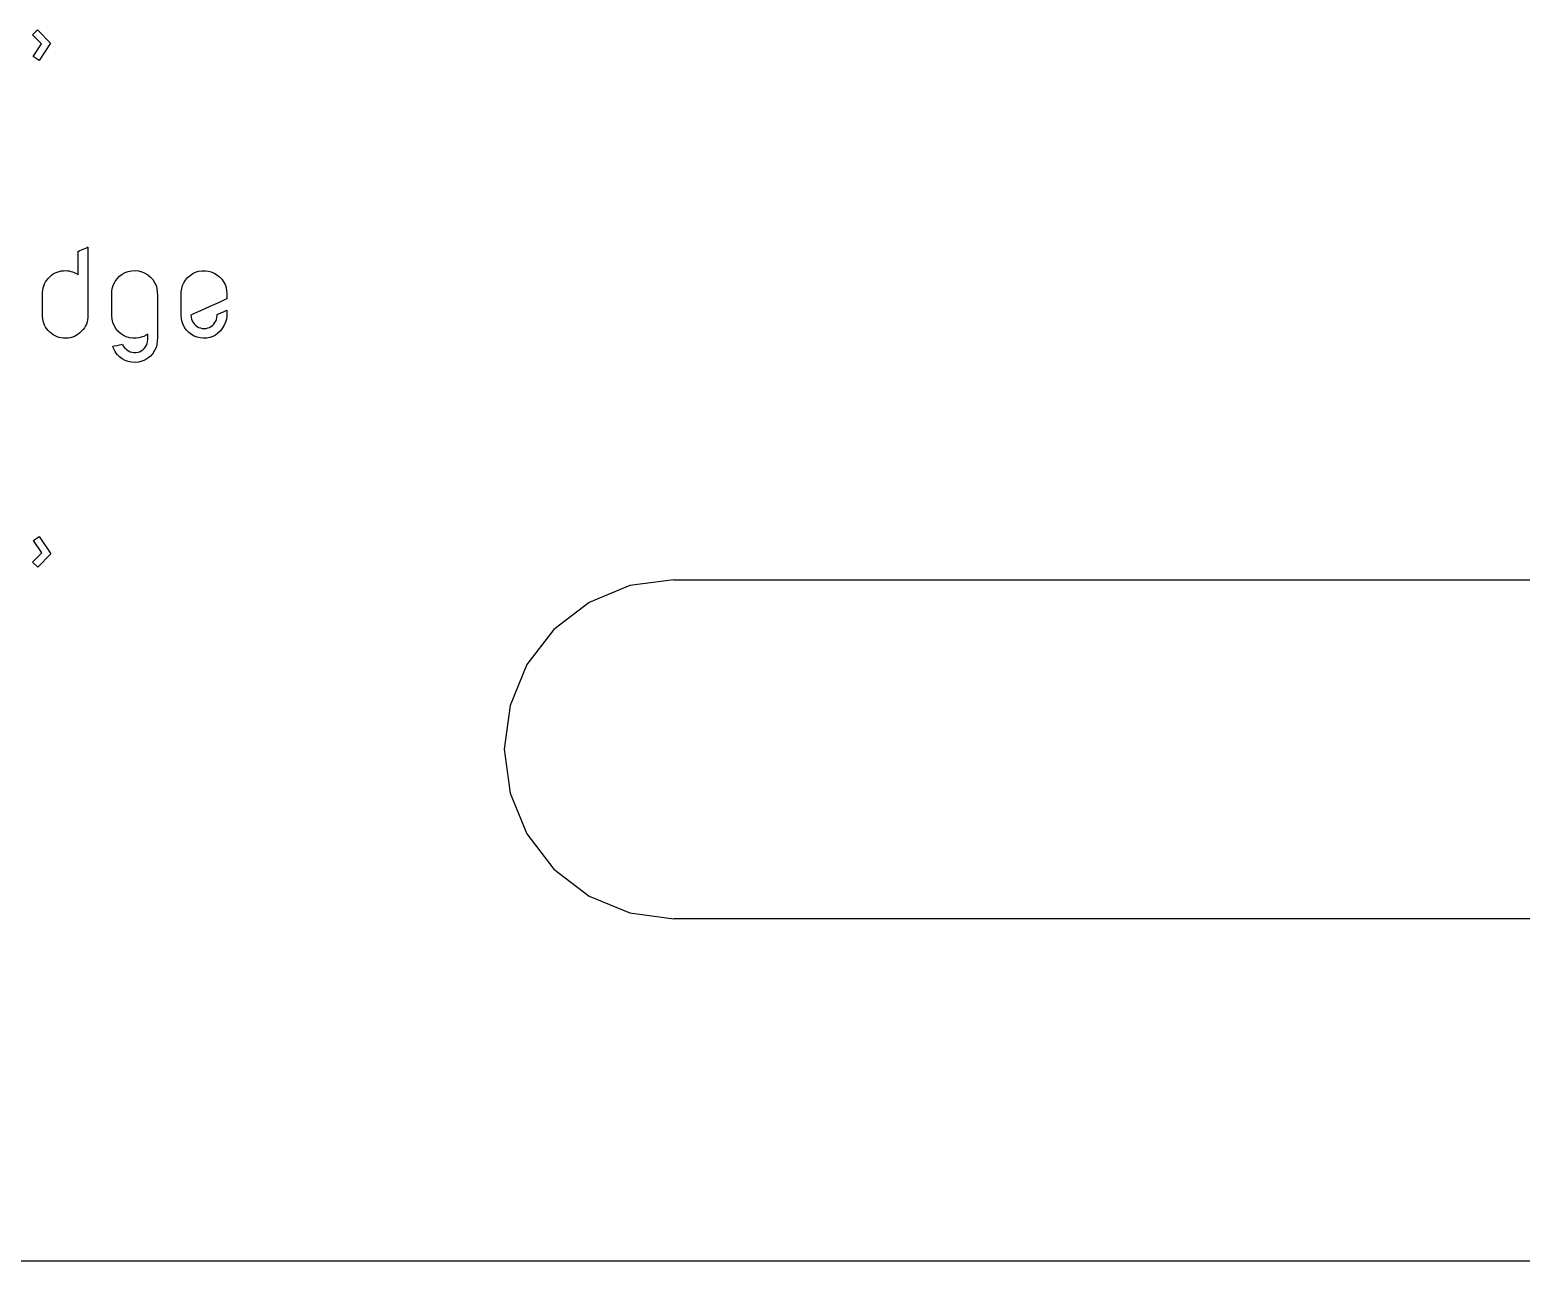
# Model space of a CAD drawing. Header units: metres. Extents: x 1672 to 2018, y 1788 to 2069.
# Drawn here: x 1757.5 to 1845.5, y 1787.8 to 1860.5 of the extents above; entities that cross this region are included whole.
import ezdxf

# ---------------------------------------------------------------- set-up
doc = ezdxf.new("R2010")
doc.units = ezdxf.units.M

msp = doc.modelspace()

# ---------------------------------------------------------------- linework, layer by layer
at = {"layer": 'COMPONENT0'}
for p, q in [((1757.643, 1860.154, 0.001), (1757.942, 1860.454, 0.001)), ((1757.942, 1860.454, 0.001), (1758.722, 1859.675, 0.001)), ((1758.177, 1859.622, 0.001), (1757.643, 1860.154, 0.001)), ((1757.685, 1858.889, 0.001), (1758.177, 1859.622, 0.001)), ((1758.722, 1859.675, 0.001), (1758.036, 1858.653, 0.001)), ((1758.036, 1858.653, 0.001), (1757.685, 1858.889, 0.001)), ((1757.7, 1830.325, 0.001), (1758.052, 1830.561, 0.001)), ((1758.193, 1829.591, 0.001), (1757.7, 1830.325, 0.001)), ((1758.052, 1830.561, 0.001), (1758.739, 1829.538, 0.001)), ((1757.659, 1829.059, 0.001), (1758.193, 1829.591, 0.001)), ((1758.739, 1829.538, 0.001), (1757.958, 1828.759, 0.001)), ((1757.958, 1828.759, 0.001), (1757.659, 1829.059, 0.001))]:
    msp.add_line(p, q, dxfattribs=at)
at = {"layer": 'COMPONENT1'}
for p, q in [((1760.354, 1847.39, 0.001), (1760.382, 1847.402, 0.001)), ((1760.354, 1847.341, 0.001), (1760.354, 1847.39, 0.001)), ((1760.354, 1847.195, 0.001), (1760.354, 1847.341, 0.001)), ((1760.354, 1846.981, 0.001), (1760.354, 1847.195, 0.001)), ((1760.382, 1847.402, 0.001), (1760.448, 1847.431, 0.001)), ((1760.448, 1847.431, 0.001), (1760.54, 1847.471, 0.001)), ((1760.54, 1847.471, 0.001), (1760.644, 1847.516, 0.001)), ((1760.644, 1847.516, 0.001), (1760.747, 1847.561, 0.001)), ((1760.747, 1847.561, 0.001), (1760.837, 1847.601, 0.001)), ((1760.837, 1847.601, 0.001), (1760.9, 1847.628, 0.001)), ((1760.9, 1847.628, 0.001), (1760.924, 1847.639, 0.001)), ((1760.924, 1847.639, 0.001), (1760.924, 1847.469, 0.001)), ((1760.924, 1847.469, 0.001), (1760.924, 1847.02, 0.001)), ((1758.985, 1846.113, 0.001), (1759.101, 1846.164, 0.001)), ((1759.101, 1846.164, 0.001), (1759.222, 1846.203, 0.001)), ((1759.222, 1846.203, 0.001), (1759.348, 1846.229, 0.001)), ((1759.348, 1846.229, 0.001), (1759.48, 1846.244, 0.001)), ((1759.48, 1846.244, 0.001), (1759.608, 1846.247, 0.001)), ((1759.608, 1846.247, 0.001), (1759.713, 1846.241, 0.001)), ((1759.713, 1846.241, 0.001), (1759.816, 1846.228, 0.001)), ((1759.816, 1846.228, 0.001), (1759.916, 1846.207, 0.001)), ((1759.916, 1846.207, 0.001), (1760.013, 1846.179, 0.001)), ((1760.013, 1846.179, 0.001), (1760.106, 1846.144, 0.001)), ((1760.354, 1846.732, 0.001), (1760.354, 1846.981, 0.001)), ((1760.354, 1846.479, 0.001), (1760.354, 1846.732, 0.001)), ((1760.354, 1846.252, 0.001), (1760.354, 1846.479, 0.001)), ((1760.354, 1846.084, 0.001), (1760.354, 1846.252, 0.001)), ((1760.924, 1847.02, 0.001), (1760.924, 1846.384, 0.001)), ((1760.924, 1846.384, 0.001), (1760.924, 1845.652, 0.001)), ((1763.12, 1846.133, 0.001), (1763.304, 1846.199, 0.001)), ((1763.304, 1846.199, 0.001), (1763.499, 1846.237, 0.001)), ((1763.499, 1846.237, 0.001), (1763.705, 1846.247, 0.001)), ((1763.705, 1846.247, 0.001), (1763.909, 1846.228, 0.001)), ((1763.909, 1846.228, 0.001), (1764.101, 1846.181, 0.001)), ((1764.101, 1846.181, 0.001), (1764.281, 1846.106, 0.001)), ((1767.105, 1846.076, 0.001), (1767.271, 1846.157, 0.001)), ((1767.271, 1846.157, 0.001), (1767.448, 1846.212, 0.001)), ((1767.448, 1846.212, 0.001), (1767.636, 1846.241, 0.001)), ((1767.636, 1846.241, 0.001), (1767.83, 1846.246, 0.001)), ((1767.83, 1846.246, 0.001), (1768.016, 1846.225, 0.001)), ((1768.016, 1846.225, 0.001), (1768.195, 1846.178, 0.001)), ((1768.195, 1846.178, 0.001), (1768.365, 1846.106, 0.001)), ((1758.275, 1845.23, 0.001), (1758.311, 1845.352, 0.001)), ((1758.311, 1845.352, 0.001), (1758.358, 1845.47, 0.001)), ((1758.358, 1845.47, 0.001), (1758.417, 1845.582, 0.001)), ((1758.417, 1845.582, 0.001), (1758.489, 1845.69, 0.001)), ((1758.489, 1845.69, 0.001), (1758.572, 1845.793, 0.001)), ((1758.572, 1845.793, 0.001), (1758.666, 1845.89, 0.001)), ((1758.666, 1845.89, 0.001), (1758.768, 1845.976, 0.001)), ((1758.768, 1845.976, 0.001), (1758.874, 1846.051, 0.001)), ((1758.874, 1846.051, 0.001), (1758.985, 1846.113, 0.001)), ((1760.106, 1846.144, 0.001), (1760.197, 1846.101, 0.001)), ((1760.197, 1846.101, 0.001), (1760.285, 1846.051, 0.001)), ((1760.285, 1846.051, 0.001), (1760.354, 1846.006, 0.001)), ((1760.354, 1846.006, 0.001), (1760.354, 1846.084, 0.001)), ((1760.924, 1845.652, 0.001), (1760.924, 1844.916, 0.001)), ((1762.374, 1845.247, 0.001), (1762.436, 1845.432, 0.001)), ((1762.436, 1845.432, 0.001), (1762.526, 1845.605, 0.001)), ((1762.526, 1845.605, 0.001), (1762.644, 1845.767, 0.001)), ((1762.644, 1845.767, 0.001), (1762.789, 1845.916, 0.001)), ((1762.789, 1845.916, 0.001), (1762.949, 1846.038, 0.001)), ((1762.949, 1846.038, 0.001), (1763.12, 1846.133, 0.001)), ((1764.281, 1846.106, 0.001), (1764.45, 1846.003, 0.001)), ((1764.45, 1846.003, 0.001), (1764.607, 1845.871, 0.001)), ((1764.607, 1845.871, 0.001), (1764.746, 1845.717, 0.001)), ((1764.746, 1845.717, 0.001), (1764.857, 1845.552, 0.001)), ((1764.857, 1845.552, 0.001), (1764.938, 1845.375, 0.001)), ((1764.938, 1845.375, 0.001), (1764.992, 1845.186, 0.001)), ((1766.455, 1845.186, 0.001), (1766.504, 1845.365, 0.001)), ((1766.504, 1845.365, 0.001), (1766.579, 1845.534, 0.001)), ((1766.579, 1845.534, 0.001), (1766.679, 1845.692, 0.001)), ((1766.679, 1845.692, 0.001), (1766.804, 1845.84, 0.001)), ((1766.804, 1845.84, 0.001), (1766.949, 1845.971, 0.001)), ((1766.949, 1845.971, 0.001), (1767.105, 1846.076, 0.001)), ((1768.365, 1846.106, 0.001), (1768.528, 1846.009, 0.001)), ((1768.528, 1846.009, 0.001), (1768.684, 1845.886, 0.001)), ((1768.684, 1845.886, 0.001), (1768.82, 1845.748, 0.001)), ((1768.82, 1845.748, 0.001), (1768.93, 1845.597, 0.001)), ((1768.93, 1845.597, 0.001), (1769.014, 1845.433, 0.001)), ((1769.014, 1845.433, 0.001), (1769.072, 1845.256, 0.001)), ((1758.239, 1844.891, 0.001), (1758.241, 1844.97, 0.001)), ((1758.239, 1844.783, 0.001), (1758.239, 1844.891, 0.001)), ((1758.239, 1844.601, 0.001), (1758.239, 1844.783, 0.001)), ((1758.239, 1844.374, 0.001), (1758.239, 1844.601, 0.001)), ((1758.241, 1844.97, 0.001), (1758.252, 1845.103, 0.001)), ((1758.252, 1845.103, 0.001), (1758.275, 1845.23, 0.001)), ((1760.924, 1844.916, 0.001), (1760.924, 1844.268, 0.001)), ((1762.334, 1844.895, 0.001), (1762.34, 1845.05, 0.001)), ((1762.334, 1844.704, 0.001), (1762.334, 1844.895, 0.001)), ((1762.334, 1844.37, 0.001), (1762.334, 1844.704, 0.001)), ((1762.34, 1845.05, 0.001), (1762.374, 1845.247, 0.001)), ((1764.992, 1845.186, 0.001), (1765.016, 1844.985, 0.001)), ((1765.016, 1844.985, 0.001), (1765.018, 1844.8, 0.001)), ((1765.018, 1844.8, 0.001), (1765.018, 1844.283, 0.001)), ((1766.428, 1844.872, 0.001), (1766.431, 1844.996, 0.001)), ((1766.428, 1844.658, 0.001), (1766.428, 1844.872, 0.001)), ((1766.428, 1844.331, 0.001), (1766.428, 1844.658, 0.001)), ((1766.431, 1844.996, 0.001), (1766.455, 1845.186, 0.001)), ((1769.028, 1844.536, 0.001), (1768.656, 1844.37, 0.001)), ((1769.112, 1844.576, 0.001), (1769.028, 1844.536, 0.001)), ((1769.072, 1845.256, 0.001), (1769.105, 1845.066, 0.001)), ((1769.105, 1845.066, 0.001), (1769.112, 1844.907, 0.001)), ((1769.112, 1844.907, 0.001), (1769.112, 1844.867, 0.001)), ((1769.112, 1844.867, 0.001), (1769.112, 1844.79, 0.001)), ((1769.112, 1844.79, 0.001), (1769.112, 1844.701, 0.001)), ((1769.112, 1844.701, 0.001), (1769.112, 1844.622, 0.001)), ((1769.112, 1844.622, 0.001), (1769.112, 1844.576, 0.001)), ((1758.239, 1844.132, 0.001), (1758.239, 1844.374, 0.001)), ((1758.239, 1843.905, 0.001), (1758.239, 1844.132, 0.001)), ((1758.239, 1843.723, 0.001), (1758.239, 1843.905, 0.001)), ((1758.239, 1843.615, 0.001), (1758.239, 1843.723, 0.001)), ((1758.241, 1843.536, 0.001), (1758.239, 1843.615, 0.001)), ((1758.252, 1843.403, 0.001), (1758.241, 1843.536, 0.001)), ((1760.924, 1843.599, 0.001), (1760.919, 1843.475, 0.001)), ((1760.924, 1844.268, 0.001), (1760.924, 1843.798, 0.001)), ((1760.924, 1843.798, 0.001), (1760.924, 1843.599, 0.001)), ((1762.334, 1844.003, 0.001), (1762.334, 1844.37, 0.001)), ((1762.334, 1843.71, 0.001), (1762.334, 1844.003, 0.001)), ((1762.334, 1843.586, 0.001), (1762.334, 1843.71, 0.001)), ((1762.349, 1843.382, 0.001), (1762.334, 1843.586, 0.001)), ((1765.018, 1844.283, 0.001), (1765.018, 1843.541, 0.001)), ((1765.018, 1843.541, 0.001), (1765.018, 1842.799, 0.001)), ((1766.428, 1843.985, 0.001), (1766.428, 1844.331, 0.001)), ((1766.428, 1843.71, 0.001), (1766.428, 1843.985, 0.001)), ((1766.428, 1843.597, 0.001), (1766.428, 1843.71, 0.001)), ((1766.441, 1843.403, 0.001), (1766.428, 1843.597, 0.001)), ((1767.143, 1843.698, 0.001), (1766.998, 1843.62, 0.001)), ((1766.998, 1843.62, 0.001), (1767.007, 1843.502, 0.001)), ((1767.565, 1843.885, 0.001), (1767.143, 1843.698, 0.001)), ((1768.119, 1844.131, 0.001), (1767.565, 1843.885, 0.001)), ((1768.656, 1844.37, 0.001), (1768.119, 1844.131, 0.001)), ((1768.532, 1843.481, 0.001), (1768.543, 1843.596, 0.001)), ((1768.543, 1843.657, 0.001), (1768.549, 1843.662, 0.001)), ((1768.543, 1843.648, 0.001), (1768.543, 1843.657, 0.001)), ((1768.543, 1843.635, 0.001), (1768.543, 1843.648, 0.001)), ((1768.543, 1843.622, 0.001), (1768.543, 1843.635, 0.001)), ((1768.543, 1843.612, 0.001), (1768.543, 1843.622, 0.001)), ((1768.543, 1843.596, 0.001), (1768.543, 1843.612, 0.001)), ((1768.549, 1843.662, 0.001), (1768.626, 1843.696, 0.001)), ((1768.626, 1843.696, 0.001), (1768.76, 1843.755, 0.001)), ((1768.76, 1843.755, 0.001), (1768.912, 1843.823, 0.001)), ((1768.912, 1843.823, 0.001), (1769.042, 1843.88, 0.001)), ((1769.042, 1843.88, 0.001), (1769.11, 1843.91, 0.001)), ((1769.112, 1843.558, 0.001), (1769.092, 1843.38, 0.001)), ((1769.11, 1843.91, 0.001), (1769.112, 1843.895, 0.001)), ((1769.112, 1843.895, 0.001), (1769.112, 1843.835, 0.001)), ((1769.112, 1843.835, 0.001), (1769.112, 1843.754, 0.001)), ((1769.112, 1843.754, 0.001), (1769.112, 1843.673, 0.001)), ((1769.112, 1843.673, 0.001), (1769.112, 1843.614, 0.001)), ((1769.112, 1843.614, 0.001), (1769.112, 1843.558, 0.001)), ((1758.275, 1843.275, 0.001), (1758.252, 1843.403, 0.001)), ((1758.311, 1843.153, 0.001), (1758.275, 1843.275, 0.001)), ((1758.358, 1843.036, 0.001), (1758.311, 1843.153, 0.001)), ((1758.417, 1842.923, 0.001), (1758.358, 1843.036, 0.001)), ((1758.489, 1842.816, 0.001), (1758.417, 1842.923, 0.001)), ((1758.572, 1842.713, 0.001), (1758.489, 1842.816, 0.001)), ((1758.666, 1842.616, 0.001), (1758.572, 1842.713, 0.001)), ((1760.546, 1842.668, 0.001), (1760.447, 1842.576, 0.001)), ((1760.636, 1842.769, 0.001), (1760.546, 1842.668, 0.001)), ((1760.713, 1842.874, 0.001), (1760.636, 1842.769, 0.001)), ((1760.778, 1842.984, 0.001), (1760.713, 1842.874, 0.001)), ((1760.832, 1843.099, 0.001), (1760.778, 1842.984, 0.001)), ((1760.873, 1843.219, 0.001), (1760.832, 1843.099, 0.001)), ((1760.902, 1843.344, 0.001), (1760.873, 1843.219, 0.001)), ((1760.919, 1843.475, 0.001), (1760.902, 1843.344, 0.001)), ((1762.393, 1843.189, 0.001), (1762.349, 1843.382, 0.001)), ((1762.465, 1843.008, 0.001), (1762.393, 1843.189, 0.001)), ((1762.566, 1842.839, 0.001), (1762.465, 1843.008, 0.001)), ((1762.695, 1842.682, 0.001), (1762.566, 1842.839, 0.001)), ((1762.846, 1842.542, 0.001), (1762.695, 1842.682, 0.001)), ((1765.018, 1842.799, 0.001), (1765.018, 1842.282, 0.001)), ((1766.479, 1843.219, 0.001), (1766.441, 1843.403, 0.001)), ((1766.542, 1843.045, 0.001), (1766.479, 1843.219, 0.001)), ((1766.631, 1842.883, 0.001), (1766.542, 1843.045, 0.001)), ((1766.745, 1842.731, 0.001), (1766.631, 1842.883, 0.001)), ((1766.884, 1842.591, 0.001), (1766.745, 1842.731, 0.001)), ((1767.007, 1843.502, 0.001), (1767.03, 1843.392, 0.001)), ((1767.03, 1843.392, 0.001), (1767.068, 1843.289, 0.001)), ((1767.068, 1843.289, 0.001), (1767.121, 1843.193, 0.001)), ((1767.121, 1843.193, 0.001), (1767.188, 1843.104, 0.001)), ((1767.188, 1843.104, 0.001), (1767.268, 1843.023, 0.001)), ((1767.268, 1843.023, 0.001), (1767.357, 1842.956, 0.001)), ((1767.357, 1842.956, 0.001), (1767.453, 1842.903, 0.001)), ((1767.453, 1842.903, 0.001), (1767.557, 1842.866, 0.001)), ((1767.557, 1842.866, 0.001), (1767.669, 1842.844, 0.001)), ((1767.669, 1842.844, 0.001), (1767.788, 1842.836, 0.001)), ((1767.788, 1842.836, 0.001), (1767.894, 1842.844, 0.001)), ((1767.894, 1842.844, 0.001), (1767.994, 1842.865, 0.001)), ((1767.994, 1842.865, 0.001), (1768.09, 1842.902, 0.001)), ((1768.09, 1842.902, 0.001), (1768.182, 1842.952, 0.001)), ((1768.182, 1842.952, 0.001), (1768.269, 1843.018, 0.001)), ((1768.269, 1843.018, 0.001), (1768.349, 1843.096, 0.001)), ((1768.349, 1843.096, 0.001), (1768.415, 1843.181, 0.001)), ((1768.415, 1843.181, 0.001), (1768.468, 1843.274, 0.001)), ((1768.468, 1843.274, 0.001), (1768.507, 1843.373, 0.001)), ((1768.507, 1843.373, 0.001), (1768.532, 1843.481, 0.001)), ((1768.735, 1842.698, 0.001), (1768.595, 1842.557, 0.001)), ((1768.866, 1842.865, 0.001), (1768.735, 1842.698, 0.001)), ((1768.969, 1843.034, 0.001), (1768.866, 1842.865, 0.001)), ((1769.044, 1843.206, 0.001), (1768.969, 1843.034, 0.001)), ((1769.092, 1843.38, 0.001), (1769.044, 1843.206, 0.001)), ((1758.768, 1842.53, 0.001), (1758.666, 1842.616, 0.001)), ((1758.874, 1842.456, 0.001), (1758.768, 1842.53, 0.001)), ((1758.985, 1842.393, 0.001), (1758.874, 1842.456, 0.001)), ((1759.101, 1842.342, 0.001), (1758.985, 1842.393, 0.001)), ((1759.222, 1842.304, 0.001), (1759.101, 1842.342, 0.001)), ((1759.348, 1842.277, 0.001), (1759.222, 1842.304, 0.001)), ((1759.48, 1842.262, 0.001), (1759.348, 1842.277, 0.001)), ((1759.615, 1842.26, 0.001), (1759.48, 1842.262, 0.001)), ((1759.749, 1842.269, 0.001), (1759.615, 1842.26, 0.001)), ((1759.878, 1842.29, 0.001), (1759.749, 1842.269, 0.001)), ((1760.001, 1842.323, 0.001), (1759.878, 1842.29, 0.001)), ((1760.12, 1842.369, 0.001), (1760.001, 1842.323, 0.001)), ((1760.234, 1842.426, 0.001), (1760.12, 1842.369, 0.001)), ((1760.343, 1842.495, 0.001), (1760.234, 1842.426, 0.001)), ((1760.447, 1842.576, 0.001), (1760.343, 1842.495, 0.001)), ((1762.393, 1841.791, 0.001), (1762.476, 1841.808, 0.001)), ((1762.413, 1841.709, 0.001), (1762.393, 1841.791, 0.001)), ((1762.476, 1841.808, 0.001), (1762.62, 1841.839, 0.001)), ((1762.62, 1841.839, 0.001), (1762.778, 1841.873, 0.001)), ((1762.778, 1841.873, 0.001), (1762.905, 1841.9, 0.001)), ((1763.011, 1842.43, 0.001), (1762.846, 1842.542, 0.001)), ((1762.905, 1841.9, 0.001), (1762.955, 1841.907, 0.001)), ((1762.955, 1841.907, 0.001), (1762.979, 1841.85, 0.001)), ((1762.979, 1841.85, 0.001), (1763.009, 1841.796, 0.001)), ((1763.009, 1841.796, 0.001), (1763.045, 1841.744, 0.001)), ((1763.186, 1842.346, 0.001), (1763.011, 1842.43, 0.001)), ((1763.374, 1842.29, 0.001), (1763.186, 1842.346, 0.001)), ((1763.574, 1842.262, 0.001), (1763.374, 1842.29, 0.001)), ((1763.759, 1842.262, 0.001), (1763.574, 1842.262, 0.001)), ((1763.918, 1842.279, 0.001), (1763.759, 1842.262, 0.001)), ((1764.07, 1842.315, 0.001), (1763.918, 1842.279, 0.001)), ((1764.214, 1842.367, 0.001), (1764.07, 1842.315, 0.001)), ((1764.352, 1842.437, 0.001), (1764.214, 1842.367, 0.001)), ((1764.314, 1841.747, 0.001), (1764.371, 1841.844, 0.001)), ((1764.449, 1842.498, 0.001), (1764.352, 1842.437, 0.001)), ((1764.371, 1841.844, 0.001), (1764.412, 1841.95, 0.001)), ((1764.412, 1841.95, 0.001), (1764.438, 1842.063, 0.001)), ((1764.438, 1842.063, 0.001), (1764.449, 1842.185, 0.001)), ((1764.449, 1842.455, 0.001), (1764.449, 1842.498, 0.001)), ((1764.449, 1842.376, 0.001), (1764.449, 1842.455, 0.001)), ((1764.449, 1842.287, 0.001), (1764.449, 1842.376, 0.001)), ((1764.449, 1842.215, 0.001), (1764.449, 1842.287, 0.001)), ((1764.449, 1842.185, 0.001), (1764.449, 1842.215, 0.001)), ((1764.992, 1841.896, 0.001), (1764.938, 1841.707, 0.001)), ((1765.016, 1842.096, 0.001), (1764.992, 1841.896, 0.001)), ((1765.018, 1842.282, 0.001), (1765.016, 1842.096, 0.001)), ((1767.035, 1842.474, 0.001), (1766.884, 1842.591, 0.001)), ((1767.196, 1842.382, 0.001), (1767.035, 1842.474, 0.001)), ((1767.368, 1842.316, 0.001), (1767.196, 1842.382, 0.001)), ((1767.551, 1842.275, 0.001), (1767.368, 1842.316, 0.001)), ((1767.745, 1842.259, 0.001), (1767.551, 1842.275, 0.001)), ((1767.94, 1842.269, 0.001), (1767.745, 1842.259, 0.001)), ((1768.122, 1842.304, 0.001), (1767.94, 1842.269, 0.001)), ((1768.293, 1842.363, 0.001), (1768.122, 1842.304, 0.001)), ((1768.45, 1842.448, 0.001), (1768.293, 1842.363, 0.001)), ((1768.595, 1842.557, 0.001), (1768.45, 1842.448, 0.001)), ((1762.461, 1841.595, 0.001), (1762.413, 1841.709, 0.001)), ((1762.52, 1841.486, 0.001), (1762.461, 1841.595, 0.001)), ((1762.59, 1841.382, 0.001), (1762.52, 1841.486, 0.001)), ((1762.672, 1841.282, 0.001), (1762.59, 1841.382, 0.001)), ((1762.789, 1841.167, 0.001), (1762.672, 1841.282, 0.001)), ((1762.949, 1841.044, 0.001), (1762.789, 1841.167, 0.001)), ((1763.12, 1840.949, 0.001), (1762.949, 1841.044, 0.001)), ((1763.045, 1841.744, 0.001), (1763.085, 1841.694, 0.001)), ((1763.085, 1841.694, 0.001), (1763.132, 1841.646, 0.001)), ((1763.304, 1840.883, 0.001), (1763.12, 1840.949, 0.001)), ((1763.132, 1841.646, 0.001), (1763.217, 1841.574, 0.001)), ((1763.217, 1841.574, 0.001), (1763.316, 1841.51, 0.001)), ((1763.499, 1840.845, 0.001), (1763.304, 1840.883, 0.001)), ((1763.316, 1841.51, 0.001), (1763.419, 1841.462, 0.001)), ((1763.419, 1841.462, 0.001), (1763.527, 1841.43, 0.001)), ((1763.527, 1841.43, 0.001), (1763.639, 1841.414, 0.001)), ((1763.639, 1841.414, 0.001), (1763.753, 1841.414, 0.001)), ((1763.753, 1841.414, 0.001), (1763.861, 1841.431, 0.001)), ((1763.861, 1841.431, 0.001), (1763.965, 1841.464, 0.001)), ((1764.101, 1840.901, 0.001), (1763.909, 1840.854, 0.001)), ((1763.965, 1841.464, 0.001), (1764.063, 1841.513, 0.001)), ((1764.063, 1841.513, 0.001), (1764.156, 1841.578, 0.001)), ((1764.281, 1840.976, 0.001), (1764.101, 1840.901, 0.001)), ((1764.156, 1841.578, 0.001), (1764.242, 1841.659, 0.001)), ((1764.242, 1841.659, 0.001), (1764.314, 1841.747, 0.001)), ((1764.45, 1841.079, 0.001), (1764.281, 1840.976, 0.001)), ((1764.607, 1841.211, 0.001), (1764.45, 1841.079, 0.001)), ((1764.746, 1841.365, 0.001), (1764.607, 1841.211, 0.001)), ((1764.857, 1841.53, 0.001), (1764.746, 1841.365, 0.001)), ((1764.938, 1841.707, 0.001), (1764.857, 1841.53, 0.001)), ((1763.705, 1840.835, 0.001), (1763.499, 1840.845, 0.001)), ((1763.909, 1840.854, 0.001), (1763.705, 1840.835, 0.001))]:
    msp.add_line(p, q, dxfattribs=at)
at = {"layer": 'GROUP0'}
for p, q in [((1792.9, 1827.673, 0.001), (1790.489, 1826.674, 0.001)), ((1795.489, 1828.014, 0.001), (1792.9, 1827.673, 0.001)), ((1795.489, 1828.014, 0.001), (1895.489, 1828.014, 0.001)), ((1790.489, 1826.674, 0.001), (1788.418, 1825.085, 0.001)), ((1788.418, 1825.085, 0.001), (1786.828, 1823.014, 0.001)), ((1786.828, 1823.014, 0.001), (1785.829, 1820.602, 0.001)), ((1785.829, 1820.602, 0.001), (1785.489, 1818.014, 0.001)), ((1785.489, 1818.014, 0.001), (1785.829, 1815.426, 0.001)), ((1785.829, 1815.426, 0.001), (1786.828, 1813.014, 0.001)), ((1786.828, 1813.014, 0.001), (1788.418, 1810.943, 0.001)), ((1788.418, 1810.943, 0.001), (1790.489, 1809.354, 0.001)), ((1790.489, 1809.354, 0.001), (1792.9, 1808.355, 0.001)), ((1792.9, 1808.355, 0.001), (1795.489, 1808.014, 0.001)), ((1895.489, 1808.014, 0.001), (1795.489, 1808.014, 0.001)), ((1975.989, 1787.814, 0.001), (1714.989, 1787.814, 0.001))]:
    msp.add_line(p, q, dxfattribs=at)

doc.saveas('drawing.dxf')
